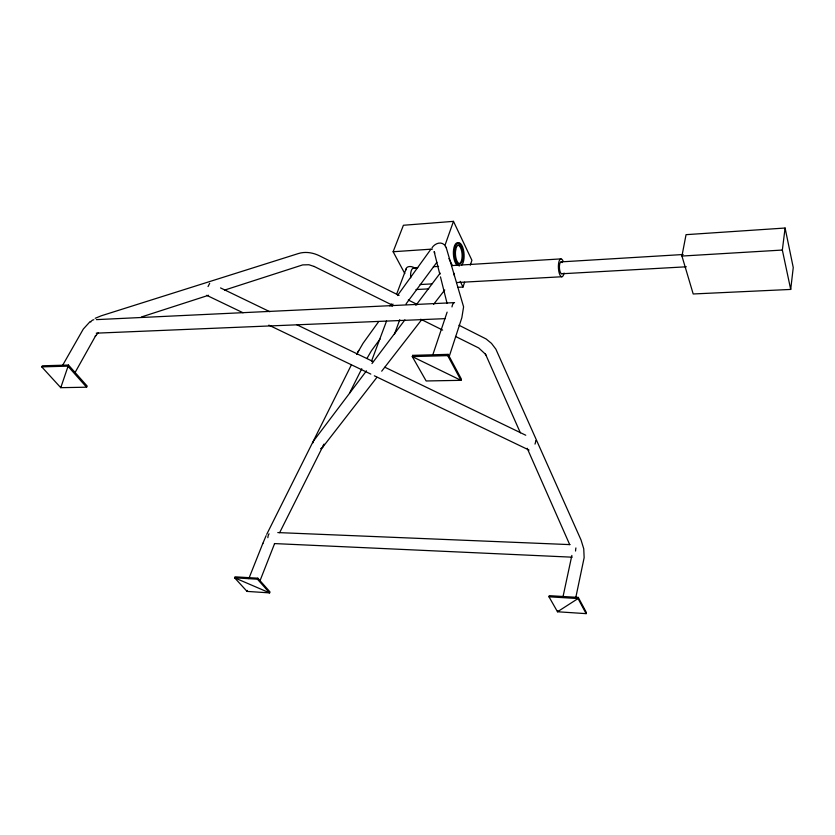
<?xml version="1.0" encoding="UTF-8"?>
<svg xmlns="http://www.w3.org/2000/svg" width="835" height="835" viewBox="0 0 835 835"><rect width="100%" height="100%" fill="white"/><g stroke="black" fill="none" stroke-linecap="round" stroke-linejoin="round"><path stroke-width="1.25" d="M571.86 555.421L563.03 596.66M790.703 289.432L793.25 267.544L785.098 228.028L686.046 234.666L681.934 256.053L693.196 293.972L790.703 289.432L782.343 250.051L785.098 228.028M586.128 613.641L586.368 612.504L578.29 597.411L549.242 595.668L548.992 596.806L557.498 611.763L586.128 613.641L578.039 598.559L578.29 597.411M575.764 597.693L584.145 557.655L583.748 548.793L581.045 539.995L495.865 349.145L491.481 343.373L486.095 338.947L458.989 325.233M557.749 610.635L557.498 611.763L578.039 598.559L548.992 596.806M447.122 312.133L432.707 355.115M448.906 357.443L461.849 317.707L463.592 306.852L446.224 247.651M447.717 355.627L412.281 356.608L460.972 380.332L447.717 355.627L448.134 354.353L412.72 355.355L412.281 356.608L426.142 380.969L460.972 380.332L461.369 379.069L448.134 354.353M457.914 287.323L462.997 287.052L464.615 282.188M470.293 265.154L471.911 260.29L453.478 221.358L403.409 225.262L393.128 251.742L404.818 273.588M444.794 245.845L453.478 221.358M394.402 334.324L399.767 319.721M371.512 361.127L386.553 321.037M392.033 306.466L392.941 304.034M396.583 294.317L406.154 268.807M259.779 581.348L274.454 543.971M257.43 579.198L234.625 577.82L269.611 592.881L257.43 579.198L257.827 578.196L235.032 576.828L234.625 577.82L247.045 591.399L269.611 592.881L269.987 591.89L257.827 578.196M262.66 543.856L266.115 535.673M247.045 591.399L247.431 590.418M248.82 578.624L262.879 543.303M266.709 534.369L351.337 364.978M208.04 286.562L209.679 283.326M279.621 532.699L324.011 444.095M349.531 393.16L361.774 368.736M356.618 354.447L363.058 343.279L378.641 321.663M367.014 358.33L371.429 350.752L380.04 339.062M358.737 350.45L357.86 352.057M86.589 387.2L87.195 386.114L68.48 365.052L42.376 365.793L41.75 366.878L60.767 387.68L86.589 387.2L67.865 366.147L41.75 366.878M74.576 373.412L95.754 335.566L95.242 336.296L98.363 332.674M61.372 386.595L60.767 387.68L68.48 365.052M62.708 365.177L83.312 329.042L90.253 321.444M389.935 306.007L391.448 303.919M397.481 295.548L430.85 249.3M406.05 303.93L436.851 262.326M366.471 370.844L313.918 440.494A5.521 4.77 35.8 0 0 313.01 442.811M371.961 363.569L404.902 319.899M415.882 305.349L440.191 273.118M322.644 447.268L376.909 377.357M381.699 371.189L421.602 319.795M433.574 304.368L444.752 289.975M432.081 247.682C434.638 243.841 440.306 241.138 444.241 244.686M95.19 318.302L101.275 315.787L298.554 253.496C305.443 251.387 312.989 252.629 319.377 255.76L399.078 295.423M141.491 316.945L208.531 295.287M224.667 290.069L302.677 264.904L308.908 264.747L314.273 266.501M393.128 251.742L432.488 249.07M413.857 267.92L417.761 267.68M433.375 266.72L438.584 266.407M451.599 265.603L560.943 258.892M561.099 261.877L683.155 254.518M681.934 256.053L782.343 250.051M561.757 273.776L686.339 266.793M420.151 284.537L431.862 283.9M456.568 282.543L561.924 276.75M415.987 289.547L428.689 288.879M96.422 319.628L454.553 302.625M96.265 333.165L445.118 318.646M277.794 532.573L569.971 544.618M274.412 543.575L572.184 557.185M206.694 295.308L243.037 312.76M268.828 325.139L370.813 374.101M374.33 375.792L529.066 450.086M220.534 287.918L269.83 311.716M296.832 324.742L373.141 361.576M384.883 367.243L525.747 435.233M314.169 266.459L392.742 305.359M420.715 319.21L442.654 330.075M455.482 336.421L478.705 347.965L485.365 354.113M408.305 300.015L417.521 304.598M485.218 353.873L485.97 355.063M412.72 355.355L413.983 357.568M485.782 354.76L520.362 432.812M448.969 258.547L452.34 265.394M460.189 281.353L462.997 287.052M434.826 253.057L434.127 251.575L439.847 274.36M445.525 246.158L446.37 247.964M527.188 448.28L569.7 544.608M440.473 276.876L447.028 303.189M323.531 444.94A5.521 4.77 35.8 0 1 320.577 448.687M453.624 272.941A6.993 5.281 37.8 0 1 454.438 276.02M535.673 440.64A5.981 1.691 -64.5 0 1 534.995 444.095M457.83 263.505A9.342 3.841 86.2 0 1 457.329 263.14M455.461 247.108A9.342 3.841 86.2 0 1 455.837 246.419M457.194 245.208A9.342 3.841 86.2 0 1 462.037 253.652A9.342 3.841 86.2 0 1 458.843 263.756M457.1 265.321A11.68 4.801 86.2 0 1 453.603 249.467A11.68 4.801 86.2 0 1 460.033 244.279M461.139 246.095A11.68 4.801 86.2 0 1 461.619 247.223M459.417 265.968A11.69 4.801 86.3 0 1 454.689 249.258A11.69 4.801 86.3 0 1 462.298 246.262A11.69 4.801 86.3 0 1 461.818 265.019M267.858 537.677A5.563 3.048 -85.6 0 1 269.037 533.795M575.555 551.048A6.242 2.014 -88.5 0 1 575.92 547.937M90.691 322.049A6.764 4.666 86.1 0 1 93.812 319.753M451.975 306.915A7.818 3.256 87.4 0 1 453.729 303.001M564.084 273.035A8.945 2.996 87 0 1 559.867 274.83A8.945 2.996 87 0 1 558.876 261.96A8.945 2.996 87 0 1 563.187 261.365M410.716 277.784A8.465 3.778 86.5 0 1 411.655 269.83A8.465 3.778 86.5 0 1 415.339 268.473M562.268 273.515A5.96 1.994 87 0 1 559.46 268.379A5.96 1.994 87 0 1 561.37 261.908L561.631 262.044A5.96 1.994 87 0 1 562.143 262.607M406.154 269.799A5.793 3.643 20.7 0 1 408.92 266.615A5.793 3.643 20.7 0 1 415.11 268.265M455.68 249.905A9.342 3.841 86.3 0 0 459.908 263.693A9.342 3.841 86.3 0 0 462.319 249.498A9.342 3.841 86.3 0 0 455.68 249.905"/></g></svg>
